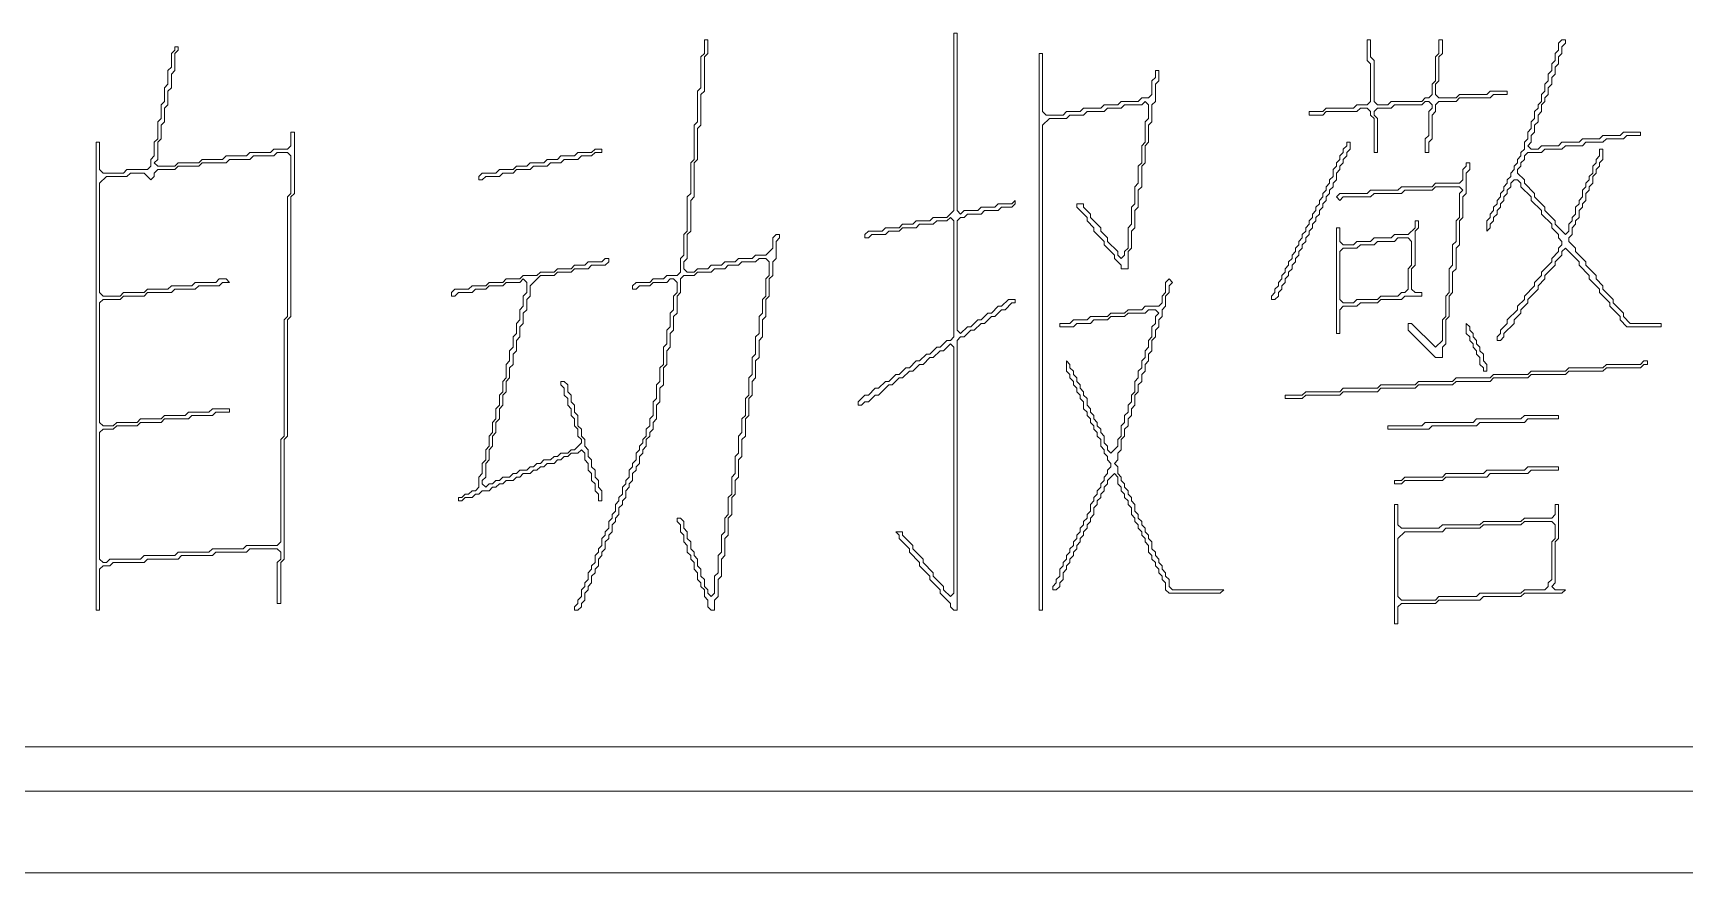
# Model space of a CAD drawing. Header units: millimetres. Extents: x 24 to 865, y 18 to 612.
# Drawn here: x 256.82 to 299.17, y 229.55 to 251.09 of the extents above; entities that cross this region are included whole.
import ezdxf

# ---------------------------------------------------------------- set-up
doc = ezdxf.new("R2010")
doc.units = ezdxf.units.MM
doc.layers.add('TRACE_STRAIGHT', color=5, linetype='Continuous', lineweight=0)
doc.layers.add('TRACE_TEXT_SYMBOL', color=6, linetype='Continuous', lineweight=0)

msp = doc.modelspace()

# ---------------------------------------------------------------- linework, layer by layer
at = {"layer": 'TRACE_STRAIGHT', "color": 5}
msp.add_line((232.382, 229.55), (366.012, 229.55), dxfattribs=at)
at = {"layer": 'TRACE_TEXT_SYMBOL', "color": 6}
for points in [[(260.458, 250.737), (260.458, 250.649), (260.37, 250.562), (260.37, 250.211), (260.283, 250.124), (260.283, 249.773), (260.195, 249.686), (260.195, 249.335), (260.108, 249.248), (260.108, 248.898), (260.02, 248.81), (260.02, 248.372), (259.932, 248.285), (259.932, 247.934), (259.845, 247.847), (259.845, 247.671), (259.757, 247.584), (259.232, 247.584), (259.144, 247.496), (258.619, 247.496), (258.531, 247.584), (258.531, 248.285), (258.444, 248.285), (258.444, 236.286), (258.531, 236.286), (258.531, 237.337), (258.619, 237.425), (258.794, 237.425), (258.881, 237.512), (259.67, 237.512), (259.757, 237.6), (260.545, 237.6), (260.633, 237.688), (261.421, 237.688), (261.509, 237.775), (262.297, 237.775), (262.385, 237.863), (263.085, 237.863), (263.173, 237.775), (263.173, 237.6), (263.085, 237.512), (263.085, 236.461), (263.173, 236.461), (263.173, 237.512), (263.26, 237.6), (263.26, 240.665), (263.348, 240.753), (263.348, 243.73), (263.436, 243.818), (263.436, 246.883), (263.523, 246.971), (263.523, 248.547), (263.436, 248.547), (263.436, 248.197), (263.348, 248.109), (262.998, 248.109), (262.91, 248.022), (262.385, 248.022), (262.297, 247.934), (261.772, 247.934), (261.684, 247.847), (261.159, 247.847), (261.071, 247.759), (260.545, 247.759)], [(260.545, 247.759), (260.458, 247.671), (260.02, 247.671), (259.932, 247.759), (260.02, 247.847), (260.02, 248.285), (260.108, 248.372), (260.108, 248.722), (260.195, 248.81), (260.195, 249.16), (260.283, 249.248), (260.283, 249.598), (260.37, 249.686), (260.37, 250.036), (260.458, 250.124), (260.458, 250.562), (260.545, 250.649), (260.545, 250.737), (260.458, 250.737)], [(274.033, 250.912), (274.033, 250.562), (273.945, 250.474), (273.945, 249.686), (273.857, 249.598), (273.857, 248.81), (273.77, 248.722), (273.77, 247.847), (273.682, 247.759), (273.682, 246.971), (273.595, 246.883), (273.595, 246.007), (273.507, 245.92), (273.507, 245.394), (273.419, 245.307), (273.419, 244.957), (273.332, 244.869), (273.069, 244.869), (272.982, 244.781), (272.719, 244.781), (272.631, 244.694), (272.281, 244.694), (272.193, 244.606), (272.193, 244.519), (272.281, 244.519), (272.369, 244.606), (272.631, 244.606), (272.719, 244.694), (273.069, 244.694), (273.157, 244.781), (273.244, 244.781), (273.332, 244.694), (273.332, 244.431), (273.244, 244.343), (273.244, 243.993), (273.157, 243.906), (273.157, 243.555), (273.069, 243.468), (273.069, 243.117), (272.982, 243.03), (272.982, 242.592), (272.894, 242.504), (272.894, 242.154), (272.806, 242.066), (272.806, 241.716), (272.719, 241.629), (272.719, 241.278), (272.631, 241.191), (272.631, 241.016), (272.544, 240.928), (272.544, 240.753), (272.456, 240.665), (272.456, 240.578), (272.369, 240.49), (272.369, 240.402), (272.281, 240.315), (272.281, 240.14), (272.193, 240.052), (272.193, 239.965), (272.106, 239.877), (272.106, 239.702), (272.018, 239.614), (272.018, 239.527), (271.931, 239.439)], [(274.821, 239.614), (274.908, 239.702), (274.908, 240.14), (274.996, 240.227), (274.996, 240.665), (275.083, 240.753), (275.083, 241.191), (275.171, 241.278), (275.171, 241.716), (275.259, 241.804), (275.259, 242.154), (275.346, 242.242), (275.346, 242.679), (275.434, 242.767), (275.434, 243.205), (275.521, 243.293), (275.521, 243.73), (275.609, 243.818), (275.609, 244.256), (275.697, 244.343), (275.697, 244.781), (275.784, 244.869), (275.784, 245.219), (275.872, 245.307), (275.872, 245.745), (275.959, 245.832), (275.959, 245.92), (275.872, 245.92), (275.784, 245.832), (275.784, 245.57), (275.609, 245.394), (275.346, 245.394), (275.259, 245.307), (274.908, 245.307), (274.821, 245.219), (274.558, 245.219), (274.47, 245.132), (274.208, 245.132), (274.12, 245.044), (273.857, 245.044), (273.77, 244.957), (273.595, 244.957), (273.507, 245.044), (273.507, 245.219), (273.595, 245.307), (273.595, 245.92), (273.682, 246.007), (273.682, 246.796), (273.77, 246.883), (273.77, 247.759), (273.857, 247.847), (273.857, 248.635), (273.945, 248.722), (273.945, 249.511), (274.033, 249.598), (274.033, 250.474), (274.12, 250.562), (274.12, 250.912), (274.033, 250.912)], [(280.426, 251.087), (280.426, 246.533), (280.251, 246.358), (279.9, 246.358), (279.813, 246.27), (279.462, 246.27), (279.375, 246.183), (279.112, 246.183), (279.024, 246.095), (278.674, 246.095), (278.587, 246.007), (278.236, 246.007), (278.149, 245.92), (278.149, 245.832), (278.236, 245.832), (278.324, 245.92), (278.674, 245.92), (278.762, 246.007), (279.024, 246.007), (279.112, 246.095), (279.462, 246.095), (279.55, 246.183), (279.9, 246.183), (279.988, 246.27), (280.251, 246.27), (280.338, 246.358), (280.426, 246.27), (280.426, 243.293), (280.338, 243.205), (280.251, 243.205), (280.075, 243.03), (279.988, 243.03), (279.813, 242.855), (279.725, 242.855), (279.55, 242.679), (279.462, 242.679), (279.287, 242.504), (279.2, 242.504), (279.024, 242.329), (278.937, 242.329), (278.762, 242.154), (278.674, 242.154), (278.499, 241.979), (278.411, 241.979), (278.236, 241.804), (278.149, 241.804), (277.974, 241.629), (277.974, 241.541), (278.061, 241.541), (278.149, 241.629), (278.236, 241.629), (278.411, 241.804), (278.499, 241.804), (278.762, 242.066), (278.849, 242.066), (279.024, 242.242), (279.112, 242.242), (279.287, 242.417), (279.375, 242.417), (279.55, 242.592), (279.638, 242.592), (279.813, 242.767), (279.9, 242.767), (280.075, 242.942)], [(281.652, 246.621), (281.915, 246.621), (282.002, 246.708), (282.002, 246.796), (281.915, 246.708), (281.564, 246.708), (281.477, 246.621), (281.126, 246.621), (281.039, 246.533), (280.688, 246.533), (280.601, 246.445), (280.513, 246.533), (280.513, 251.087), (280.426, 251.087)], [(291.023, 250.912), (291.023, 250.386), (291.11, 250.299), (291.11, 249.335), (291.023, 249.248), (290.76, 249.248), (290.672, 249.16), (289.972, 249.16), (289.884, 249.073), (289.534, 249.073), (289.534, 248.985), (289.884, 248.985), (289.972, 249.073), (290.76, 249.073), (290.848, 249.16), (291.023, 249.16), (291.11, 249.073), (291.11, 248.985), (291.198, 248.898), (291.198, 248.022), (291.285, 248.022), (291.285, 248.898), (291.198, 248.985), (291.198, 249.073), (291.285, 249.16), (291.636, 249.16), (291.723, 249.248), (292.424, 249.248), (292.512, 249.335), (292.599, 249.335), (292.687, 249.248), (292.687, 249.16), (292.599, 249.073), (292.599, 248.46), (292.512, 248.372), (292.512, 248.022), (292.599, 248.022), (292.599, 248.285), (292.687, 248.372), (292.687, 248.985), (292.774, 249.073), (292.774, 249.248), (292.862, 249.335), (293.3, 249.335), (293.387, 249.423), (294.176, 249.423), (294.263, 249.511), (294.613, 249.511), (294.613, 249.598), (294.176, 249.598), (294.088, 249.511), (293.387, 249.511), (293.3, 249.423), (292.862, 249.423), (292.774, 249.511), (292.774, 249.773), (292.862, 249.861), (292.862, 250.474), (292.949, 250.562), (292.949, 250.912), (292.862, 250.912), (292.862, 250.562), (292.774, 250.474), (292.774, 249.861)], [(292.774, 249.861), (292.687, 249.773), (292.687, 249.511), (292.599, 249.423), (292.512, 249.423), (292.424, 249.335), (291.636, 249.335), (291.548, 249.248), (291.285, 249.248), (291.198, 249.335), (291.198, 250.386), (291.11, 250.474), (291.11, 250.912), (291.023, 250.912)], [(296.015, 250.912), (295.927, 250.824), (295.927, 250.649), (295.84, 250.562), (295.84, 250.386), (295.752, 250.299), (295.752, 250.124), (295.664, 250.036), (295.664, 249.861), (295.577, 249.773), (295.577, 249.598), (295.489, 249.511), (295.489, 249.335), (295.402, 249.248), (295.402, 249.16), (295.314, 249.073), (295.314, 248.898), (295.226, 248.81), (295.226, 248.635), (295.139, 248.547), (295.139, 248.372), (295.051, 248.285), (295.051, 248.109), (294.964, 248.022), (294.964, 247.934), (294.876, 247.847), (294.876, 247.759), (294.789, 247.671), (294.789, 247.584), (294.701, 247.496), (294.701, 247.409), (294.613, 247.321), (294.613, 247.234), (294.526, 247.146), (294.526, 247.058), (294.438, 246.971), (294.438, 246.883), (294.351, 246.796), (294.351, 246.708), (294.263, 246.621), (294.263, 246.533), (294.176, 246.445), (294.176, 246.358), (294.088, 246.27), (294.088, 246.007), (294.176, 246.095), (294.176, 246.183), (294.263, 246.27), (294.263, 246.358), (294.351, 246.445), (294.351, 246.533), (294.438, 246.621), (294.438, 246.708), (294.526, 246.796), (294.526, 246.883), (294.613, 246.971), (294.613, 247.058), (294.701, 247.146), (294.701, 247.234), (294.789, 247.321), (294.876, 247.321), (294.964, 247.234), (294.964, 247.146), (295.226, 246.883)], [(294.964, 247.759), (295.051, 247.847), (295.051, 247.934), (295.139, 248.022), (295.489, 248.022), (295.577, 248.109), (296.015, 248.109), (296.102, 248.197), (296.54, 248.197), (296.628, 248.285), (297.066, 248.285), (297.153, 248.372), (297.591, 248.372), (297.679, 248.46), (298.029, 248.46), (298.029, 248.547), (297.591, 248.547), (297.504, 248.46), (297.066, 248.46), (296.978, 248.372), (296.54, 248.372), (296.453, 248.285), (296.015, 248.285), (295.927, 248.197), (295.489, 248.197), (295.402, 248.109), (295.226, 248.109), (295.139, 248.197), (295.226, 248.285), (295.226, 248.46), (295.314, 248.547), (295.314, 248.722), (295.402, 248.81), (295.402, 248.985), (295.489, 249.073), (295.489, 249.248), (295.577, 249.335), (295.577, 249.423), (295.664, 249.511), (295.664, 249.686), (295.752, 249.773), (295.752, 249.948), (295.84, 250.036), (295.84, 250.211), (295.927, 250.299), (295.927, 250.474), (296.015, 250.562), (296.015, 250.737), (296.102, 250.824), (296.102, 250.912), (296.015, 250.912)], [(282.615, 250.562), (282.615, 236.286), (282.703, 236.286), (282.703, 248.722), (282.878, 248.898), (283.316, 248.898), (283.403, 248.985), (283.754, 248.985), (283.841, 249.073), (284.279, 249.073), (284.367, 249.16), (284.717, 249.16), (284.805, 249.248), (285.243, 249.248), (285.33, 249.335), (285.418, 249.248), (285.418, 248.898), (285.33, 248.81), (285.33, 248.285), (285.243, 248.197), (285.243, 247.759), (285.155, 247.671), (285.155, 247.234), (285.067, 247.146), (285.067, 246.708), (284.98, 246.621), (284.98, 246.183), (284.892, 246.095), (284.892, 245.57), (284.805, 245.482), (284.805, 245.394), (284.717, 245.307), (284.629, 245.394), (284.629, 245.482), (284.367, 245.745), (284.367, 245.832), (284.192, 246.007), (284.192, 246.095), (283.929, 246.358), (283.929, 246.445), (283.754, 246.621), (283.754, 246.708), (283.579, 246.708), (283.579, 246.621), (283.841, 246.358), (283.841, 246.27), (284.016, 246.095), (284.016, 246.007), (284.279, 245.745), (284.279, 245.657), (284.542, 245.394), (284.542, 245.307), (284.717, 245.132), (284.717, 245.044), (284.892, 245.044), (284.892, 245.482), (284.98, 245.57), (284.98, 246.007), (285.067, 246.095), (285.067, 246.533), (285.155, 246.621), (285.155, 247.058), (285.243, 247.146), (285.243, 247.671)], [(285.243, 247.671), (285.33, 247.759), (285.33, 248.197), (285.418, 248.285), (285.418, 248.722), (285.505, 248.81), (285.505, 249.248), (285.593, 249.335), (285.593, 249.773), (285.68, 249.861), (285.68, 250.124), (285.593, 250.124), (285.593, 249.948), (285.505, 249.861), (285.505, 249.511), (285.418, 249.423), (285.243, 249.423), (285.155, 249.335), (284.717, 249.335), (284.629, 249.248), (284.279, 249.248), (284.192, 249.16), (283.754, 249.16), (283.666, 249.073), (283.316, 249.073), (283.228, 248.985), (282.79, 248.985), (282.703, 249.073), (282.703, 250.562), (282.615, 250.562)], [(290.497, 248.285), (290.497, 248.197), (290.41, 248.109), (290.41, 248.022), (290.322, 247.934), (290.322, 247.847), (290.235, 247.759), (290.235, 247.671), (290.147, 247.584), (290.147, 247.409), (290.059, 247.321), (290.059, 247.234), (289.972, 247.146), (289.972, 247.058), (289.884, 246.971), (289.884, 246.883), (289.797, 246.796), (289.797, 246.708), (289.709, 246.621), (289.709, 246.533), (289.621, 246.445), (289.621, 246.358), (289.534, 246.27), (289.534, 246.183), (289.446, 246.095), (289.446, 246.007), (289.359, 245.92), (289.359, 245.832), (289.271, 245.745), (289.271, 245.657), (289.184, 245.57), (289.184, 245.482), (289.096, 245.394), (289.096, 245.307), (289.008, 245.219), (289.008, 245.132), (288.921, 245.044), (288.921, 244.957), (288.833, 244.869), (288.833, 244.781), (288.746, 244.694), (288.746, 244.606), (288.658, 244.519), (288.658, 244.431), (288.571, 244.343), (288.571, 244.256), (288.658, 244.256), (288.746, 244.343), (288.746, 244.431), (288.833, 244.519), (288.833, 244.606), (288.921, 244.694), (288.921, 244.781), (289.008, 244.869), (289.008, 244.957), (289.096, 245.044), (289.096, 245.132), (289.184, 245.219), (289.184, 245.307), (289.271, 245.394), (289.271, 245.482), (289.359, 245.57), (289.359, 245.657), (289.446, 245.745)], [(289.446, 245.745), (289.446, 245.832), (289.534, 245.92), (289.534, 246.007), (289.621, 246.095), (289.621, 246.183), (289.709, 246.27), (289.709, 246.358), (289.797, 246.445), (289.797, 246.533), (289.884, 246.621), (289.884, 246.708), (289.972, 246.796), (289.972, 246.883), (290.059, 246.971), (290.059, 247.058), (290.147, 247.146), (290.147, 247.234), (290.235, 247.321), (290.235, 247.496), (290.322, 247.584), (290.322, 247.671), (290.41, 247.759), (290.41, 247.847), (290.497, 247.934), (290.497, 248.022), (290.585, 248.109), (290.585, 248.285), (290.497, 248.285)], [(262.998, 247.934), (263.085, 248.022), (263.348, 248.022), (263.436, 247.934), (263.436, 246.971), (263.348, 246.883), (263.348, 243.818), (263.26, 243.73), (263.26, 240.753), (263.173, 240.665), (263.173, 238.038), (263.085, 237.95), (262.297, 237.95), (262.209, 237.863), (261.421, 237.863), (261.334, 237.775), (260.545, 237.775), (260.458, 237.688), (259.67, 237.688), (259.582, 237.6), (258.794, 237.6), (258.706, 237.512), (258.619, 237.512), (258.531, 237.6), (258.531, 240.84), (258.619, 240.928), (258.881, 240.928), (258.969, 241.016), (259.495, 241.016), (259.582, 241.103), (260.108, 241.103), (260.195, 241.191), (260.808, 241.191), (260.896, 241.278), (261.421, 241.278), (261.509, 241.366), (261.859, 241.366), (261.859, 241.453), (261.421, 241.453), (261.334, 241.366), (260.808, 241.366), (260.721, 241.278), (260.195, 241.278), (260.108, 241.191), (259.582, 241.191), (259.495, 241.103), (258.969, 241.103), (258.881, 241.016), (258.619, 241.016), (258.531, 241.103), (258.531, 244.168), (258.619, 244.256), (259.057, 244.256), (259.144, 244.343), (259.67, 244.343), (259.757, 244.431), (260.37, 244.431), (260.458, 244.519), (260.983, 244.519), (261.071, 244.606), (261.596, 244.606), (261.684, 244.694), (261.859, 244.694), (261.772, 244.781)], [(261.772, 244.781), (261.596, 244.781), (261.509, 244.694), (260.983, 244.694), (260.896, 244.606), (260.37, 244.606), (260.283, 244.519), (259.757, 244.519), (259.67, 244.431), (259.144, 244.431), (259.057, 244.343), (258.619, 244.343), (258.531, 244.431), (258.531, 247.234), (258.706, 247.409), (259.232, 247.409), (259.319, 247.496), (259.67, 247.496), (259.845, 247.321), (259.932, 247.409), (259.932, 247.496), (260.02, 247.584), (260.458, 247.584), (260.545, 247.671), (261.071, 247.671), (261.159, 247.759), (261.772, 247.759), (261.859, 247.847), (262.385, 247.847), (262.472, 247.934), (262.998, 247.934)], [(297.328, 244.256), (297.066, 244.519), (297.066, 244.606), (296.89, 244.781), (296.89, 244.869), (296.628, 245.132), (296.628, 245.219), (296.365, 245.482), (296.365, 245.57), (296.19, 245.745), (296.19, 245.832), (296.277, 245.92), (296.277, 246.095), (296.365, 246.183), (296.365, 246.27), (296.453, 246.358), (296.453, 246.533), (296.54, 246.621), (296.54, 246.708), (296.628, 246.796), (296.628, 246.971), (296.715, 247.058), (296.715, 247.146), (296.803, 247.234), (296.803, 247.409), (296.89, 247.496), (296.89, 247.584), (296.978, 247.671), (296.978, 247.759), (297.066, 247.847), (297.066, 248.109), (296.978, 248.109), (296.978, 247.934), (296.89, 247.847), (296.89, 247.759), (296.803, 247.671), (296.803, 247.496), (296.715, 247.409), (296.715, 247.321), (296.628, 247.234), (296.628, 247.146), (296.54, 247.058), (296.54, 246.883), (296.453, 246.796), (296.453, 246.708), (296.365, 246.621), (296.365, 246.445), (296.277, 246.358), (296.277, 246.27), (296.19, 246.183), (296.19, 246.007), (296.102, 245.92), (295.84, 246.183), (295.84, 246.27), (295.577, 246.533), (295.577, 246.621), (295.314, 246.883), (295.314, 246.971), (295.051, 247.234), (295.051, 247.321), (294.876, 247.496), (294.876, 247.584), (294.964, 247.671), (294.964, 247.759)], [(295.226, 246.883), (295.226, 246.796), (295.489, 246.533), (295.489, 246.445), (295.752, 246.183), (295.752, 246.095), (295.927, 245.92), (295.927, 245.832), (296.015, 245.745), (296.015, 245.657), (295.927, 245.57), (295.927, 245.482), (295.752, 245.307), (295.752, 245.219), (295.489, 244.957), (295.489, 244.869), (295.314, 244.694), (295.314, 244.606), (295.051, 244.343), (295.051, 244.256), (294.876, 244.081), (294.876, 243.993), (294.613, 243.73), (294.613, 243.643), (294.438, 243.468), (294.438, 243.38), (294.351, 243.293), (294.351, 243.205), (294.438, 243.205), (294.526, 243.293), (294.526, 243.38), (294.789, 243.643), (294.789, 243.73), (294.964, 243.906), (294.964, 243.993), (295.139, 244.168), (295.139, 244.256), (295.402, 244.519), (295.402, 244.606), (295.577, 244.781), (295.577, 244.869), (295.84, 245.132), (295.84, 245.219), (296.015, 245.394), (296.015, 245.482), (296.102, 245.57), (296.453, 245.219), (296.453, 245.132), (296.715, 244.869), (296.715, 244.781), (296.978, 244.519), (296.978, 244.431), (297.241, 244.168), (297.241, 244.081), (297.504, 243.818), (297.504, 243.73), (297.679, 243.555), (298.554, 243.555), (298.554, 243.643), (297.766, 243.643), (297.591, 243.818), (297.591, 243.906), (297.328, 244.168), (297.328, 244.256)], [(280.075, 242.942), (280.163, 242.942), (280.338, 243.117), (280.426, 243.03), (280.426, 236.724), (280.338, 236.637), (280.163, 236.812), (280.163, 236.899), (279.9, 237.162), (279.9, 237.25), (279.638, 237.512), (279.638, 237.6), (279.375, 237.863), (279.375, 237.95), (279.112, 238.213), (279.112, 238.301), (278.937, 238.301), (279.024, 238.213), (279.024, 238.125), (279.287, 237.863), (279.287, 237.775), (279.55, 237.512), (279.55, 237.425), (279.813, 237.162), (279.813, 237.074), (280.075, 236.812), (280.075, 236.724), (280.338, 236.461), (280.338, 236.374), (280.426, 236.286), (280.513, 236.286), (280.513, 243.205), (280.601, 243.293), (280.688, 243.293), (280.864, 243.468), (280.951, 243.468), (281.126, 243.643), (281.214, 243.643), (281.389, 243.818), (281.477, 243.818), (281.652, 243.993), (281.739, 243.993), (281.915, 244.168), (282.002, 244.168), (282.002, 244.256), (281.827, 244.256), (281.652, 244.081), (281.564, 244.081), (281.389, 243.906), (281.302, 243.906), (281.126, 243.73), (281.039, 243.73), (280.864, 243.555), (280.776, 243.555), (280.601, 243.38), (280.513, 243.468), (280.513, 246.27), (280.601, 246.358), (280.688, 246.358), (280.776, 246.445), (281.126, 246.445), (281.214, 246.533), (281.564, 246.533), (281.652, 246.621)], [(271.493, 245.307), (271.405, 245.219), (271.055, 245.219), (270.967, 245.132), (270.705, 245.132), (270.617, 245.044), (270.267, 245.044), (270.179, 244.957), (269.829, 244.957), (269.741, 244.869), (269.391, 244.869), (269.303, 244.781), (268.953, 244.781), (268.865, 244.694), (268.515, 244.694), (268.428, 244.606), (268.077, 244.606), (267.99, 244.519), (267.639, 244.519), (267.552, 244.431), (267.552, 244.343), (267.639, 244.343), (267.727, 244.431), (268.077, 244.431), (268.165, 244.519), (268.428, 244.519), (268.515, 244.606), (268.865, 244.606), (268.953, 244.694), (269.303, 244.694), (269.391, 244.781), (269.478, 244.694), (269.478, 244.431), (269.391, 244.343), (269.391, 244.081), (269.303, 243.993), (269.303, 243.73), (269.216, 243.643), (269.216, 243.38), (269.128, 243.293), (269.128, 243.03), (269.041, 242.942), (269.041, 242.679), (268.953, 242.592), (268.953, 242.242), (268.865, 242.154), (268.865, 241.891), (268.778, 241.804), (268.778, 241.541), (268.69, 241.453), (268.69, 241.191), (268.603, 241.103), (268.603, 240.84), (268.515, 240.753), (268.515, 240.49), (268.428, 240.402), (268.428, 240.14), (268.34, 240.052), (268.34, 239.789), (268.252, 239.702), (268.252, 239.439), (268.165, 239.352), (268.077, 239.352), (267.99, 239.264)], [(269.216, 243.205), (269.303, 243.293), (269.303, 243.555), (269.391, 243.643), (269.391, 243.906), (269.478, 243.993), (269.478, 244.256), (269.566, 244.343), (269.566, 244.606), (269.829, 244.869), (270.179, 244.869), (270.267, 244.957), (270.617, 244.957), (270.705, 245.044), (271.055, 245.044), (271.142, 245.132), (271.493, 245.132), (271.58, 245.219), (271.58, 245.307), (271.493, 245.307)], [(272.281, 239.877), (272.281, 239.965), (272.369, 240.052), (272.369, 240.227), (272.456, 240.315), (272.456, 240.402), (272.544, 240.49), (272.544, 240.665), (272.631, 240.753), (272.631, 240.84), (272.719, 240.928), (272.719, 241.103), (272.806, 241.191), (272.806, 241.541), (272.894, 241.629), (272.894, 241.979), (272.982, 242.066), (272.982, 242.504), (273.069, 242.592), (273.069, 242.942), (273.157, 243.03), (273.157, 243.38), (273.244, 243.468), (273.244, 243.818), (273.332, 243.906), (273.332, 244.343), (273.419, 244.431), (273.419, 244.781), (273.507, 244.869), (273.77, 244.869), (273.857, 244.957), (274.208, 244.957), (274.295, 245.044), (274.558, 245.044), (274.646, 245.132), (274.908, 245.132), (274.996, 245.219), (275.346, 245.219), (275.434, 245.307), (275.609, 245.307), (275.697, 245.219), (275.697, 244.869), (275.609, 244.781), (275.609, 244.343), (275.521, 244.256), (275.521, 243.906), (275.434, 243.818), (275.434, 243.38), (275.346, 243.293), (275.346, 242.855), (275.259, 242.767), (275.259, 242.329), (275.171, 242.242), (275.171, 241.804), (275.083, 241.716), (275.083, 241.278), (274.996, 241.191), (274.996, 240.84), (274.908, 240.753), (274.908, 240.315), (274.821, 240.227), (274.821, 239.789), (274.733, 239.702), (274.733, 239.264)], [(285.943, 244.781), (285.856, 244.694), (285.856, 244.431), (285.768, 244.343), (285.768, 244.168), (285.68, 244.081), (285.33, 244.081), (285.243, 243.993), (284.892, 243.993), (284.805, 243.906), (284.454, 243.906), (284.367, 243.818), (283.929, 243.818), (283.841, 243.73), (283.491, 243.73), (283.403, 243.643), (283.141, 243.643), (283.141, 243.555), (283.491, 243.555), (283.579, 243.643), (283.929, 243.643), (284.016, 243.73), (284.367, 243.73), (284.454, 243.818), (284.805, 243.818), (284.892, 243.906), (285.33, 243.906), (285.418, 243.993), (285.593, 243.993), (285.68, 243.906), (285.593, 243.818), (285.593, 243.643), (285.505, 243.555), (285.505, 243.293), (285.418, 243.205), (285.418, 243.03), (285.33, 242.942), (285.33, 242.767), (285.243, 242.679), (285.243, 242.504), (285.155, 242.417), (285.155, 242.242), (285.067, 242.154), (285.067, 241.891), (284.98, 241.804), (284.98, 241.629), (284.892, 241.541), (284.892, 241.366), (284.805, 241.278), (284.805, 241.103), (284.717, 241.016), (284.717, 240.753), (284.629, 240.665), (284.629, 240.49), (284.454, 240.315), (284.367, 240.402), (284.367, 240.49), (284.279, 240.578), (284.279, 240.753), (284.192, 240.84), (284.192, 240.928), (284.104, 241.016), (284.104, 241.103), (284.016, 241.191)], [(285.155, 241.891), (285.155, 242.066), (285.243, 242.154), (285.243, 242.329), (285.33, 242.417), (285.33, 242.592), (285.418, 242.679), (285.418, 242.855), (285.505, 242.942), (285.505, 243.205), (285.593, 243.293), (285.593, 243.468), (285.68, 243.555), (285.68, 243.73), (285.768, 243.818), (285.768, 243.993), (285.856, 244.081), (285.856, 244.343), (285.943, 244.431), (285.943, 244.606), (286.031, 244.694), (285.943, 244.781)], [(270.617, 241.629), (270.617, 241.804), (270.529, 241.891), (270.529, 242.066), (270.442, 242.154), (270.354, 242.154), (270.354, 242.066), (270.442, 241.979), (270.442, 241.804), (270.529, 241.716), (270.529, 241.541), (270.617, 241.453), (270.617, 241.278), (270.705, 241.191), (270.705, 241.016), (270.792, 240.928), (270.792, 240.753), (270.88, 240.665), (270.88, 240.578), (270.705, 240.402), (270.617, 240.402), (270.529, 240.315), (270.354, 240.315), (270.267, 240.227), (270.179, 240.227), (270.091, 240.14), (269.916, 240.14), (269.829, 240.052), (269.741, 240.052), (269.654, 239.965), (269.566, 239.965), (269.478, 239.877), (269.303, 239.877), (269.216, 239.789), (269.128, 239.789), (269.041, 239.702), (268.865, 239.702), (268.778, 239.614), (268.69, 239.614), (268.603, 239.527), (268.515, 239.527), (268.428, 239.439), (268.34, 239.527), (268.34, 239.614), (268.428, 239.702), (268.428, 240.052), (268.515, 240.14), (268.515, 240.402), (268.603, 240.49), (268.603, 240.753), (268.69, 240.84), (268.69, 241.103), (268.778, 241.191), (268.778, 241.453), (268.865, 241.541), (268.865, 241.804), (268.953, 241.891), (268.953, 242.154), (269.041, 242.242), (269.041, 242.504), (269.128, 242.592), (269.128, 242.855), (269.216, 242.942), (269.216, 243.205)], [(284.016, 241.191), (284.016, 241.278), (283.929, 241.366), (283.929, 241.453), (283.841, 241.541), (283.841, 241.716), (283.754, 241.804), (283.754, 241.891), (283.666, 241.979), (283.666, 242.066), (283.579, 242.154), (283.579, 242.242), (283.491, 242.329), (283.491, 242.417), (283.403, 242.504), (283.403, 242.592), (283.316, 242.679), (283.316, 242.417), (283.403, 242.329), (283.403, 242.242), (283.491, 242.154), (283.491, 242.066), (283.579, 241.979), (283.579, 241.891), (283.666, 241.804), (283.666, 241.716), (283.754, 241.629), (283.754, 241.453), (283.841, 241.366), (283.841, 241.278), (283.929, 241.191), (283.929, 241.103), (284.016, 241.016), (284.016, 240.928), (284.104, 240.84), (284.104, 240.753), (284.192, 240.665), (284.192, 240.49), (284.279, 240.402), (284.279, 240.315), (284.367, 240.227), (284.367, 240.14), (284.454, 240.052), (284.454, 239.965), (284.367, 239.877), (284.367, 239.789), (284.279, 239.702), (284.279, 239.614), (284.192, 239.527), (284.192, 239.439), (284.104, 239.352), (284.104, 239.264), (284.016, 239.176), (284.016, 239.089), (283.929, 239.001), (283.929, 238.826), (283.841, 238.738), (283.841, 238.651), (283.754, 238.563), (283.754, 238.476), (283.666, 238.388), (283.666, 238.301), (283.579, 238.213), (283.579, 238.125)], [(285.33, 238.125), (285.33, 238.038), (285.418, 237.95), (285.418, 237.775), (285.505, 237.688), (285.505, 237.6), (285.593, 237.512), (285.593, 237.425), (285.68, 237.337), (285.68, 237.25), (285.768, 237.162), (285.768, 237.074), (285.856, 236.987), (285.856, 236.812), (285.943, 236.724), (287.257, 236.724), (287.344, 236.812), (286.031, 236.812), (285.943, 236.899), (285.943, 237.074), (285.856, 237.162), (285.856, 237.25), (285.768, 237.337), (285.768, 237.425), (285.68, 237.512), (285.68, 237.6), (285.593, 237.688), (285.593, 237.775), (285.505, 237.863), (285.505, 238.038), (285.418, 238.125), (285.418, 238.213), (285.33, 238.301), (285.33, 238.388), (285.243, 238.476), (285.243, 238.563), (285.155, 238.651), (285.155, 238.738), (285.067, 238.826), (285.067, 239.001), (284.98, 239.089), (284.98, 239.176), (284.892, 239.264), (284.892, 239.352), (284.805, 239.439), (284.805, 239.527), (284.717, 239.614), (284.717, 239.702), (284.629, 239.789), (284.629, 239.965), (284.542, 240.052), (284.629, 240.14), (284.629, 240.315), (284.717, 240.402), (284.717, 240.665), (284.805, 240.753), (284.805, 240.928), (284.892, 241.016), (284.892, 241.191), (284.98, 241.278), (284.98, 241.453), (285.067, 241.541), (285.067, 241.804), (285.155, 241.891)], [(267.99, 239.264), (267.902, 239.264), (267.814, 239.176), (267.727, 239.176), (267.727, 239.089), (267.814, 239.089), (267.902, 239.176), (268.077, 239.176), (268.165, 239.264), (268.252, 239.264), (268.34, 239.352), (268.515, 239.352), (268.603, 239.439), (268.69, 239.439), (268.778, 239.527), (268.865, 239.527), (268.953, 239.614), (269.128, 239.614), (269.216, 239.702), (269.303, 239.702), (269.391, 239.789), (269.566, 239.789), (269.654, 239.877), (269.741, 239.877), (269.829, 239.965), (269.916, 239.965), (270.004, 240.052), (270.179, 240.052), (270.267, 240.14), (270.354, 240.14), (270.442, 240.227), (270.529, 240.227), (270.617, 240.315), (270.792, 240.315), (270.88, 240.402), (270.967, 240.315), (270.967, 240.14), (271.055, 240.052), (271.055, 239.877), (271.142, 239.789), (271.142, 239.614), (271.23, 239.527), (271.23, 239.352), (271.318, 239.264), (271.318, 239.089), (271.405, 239.089), (271.405, 239.352), (271.318, 239.439), (271.318, 239.614), (271.23, 239.702), (271.23, 239.877), (271.142, 239.965), (271.142, 240.14), (271.055, 240.227), (271.055, 240.402), (270.967, 240.49), (270.967, 240.665), (270.88, 240.753), (270.88, 240.928), (270.792, 241.016), (270.792, 241.278), (270.705, 241.366), (270.705, 241.541), (270.617, 241.629)], [(271.931, 239.439), (271.931, 239.264), (271.843, 239.176), (271.843, 239.089), (271.755, 239.001), (271.755, 238.826), (271.668, 238.738), (271.668, 238.651), (271.58, 238.563), (271.58, 238.388), (271.493, 238.301), (271.493, 238.213), (271.405, 238.125), (271.405, 237.95), (271.318, 237.863), (271.318, 237.775), (271.23, 237.688), (271.23, 237.512), (271.142, 237.425), (271.142, 237.337), (271.055, 237.25), (271.055, 237.074), (270.967, 236.987), (270.967, 236.899), (270.88, 236.812), (270.88, 236.637), (270.792, 236.549), (270.792, 236.461), (270.705, 236.374), (270.705, 236.286), (270.792, 236.286), (270.88, 236.374), (270.88, 236.461), (270.967, 236.549), (270.967, 236.724), (271.055, 236.812), (271.055, 236.899), (271.142, 236.987), (271.142, 237.162), (271.23, 237.25), (271.23, 237.337), (271.318, 237.425), (271.318, 237.6), (271.405, 237.688), (271.405, 237.775), (271.493, 237.863), (271.493, 238.038), (271.58, 238.125), (271.58, 238.213), (271.668, 238.301), (271.668, 238.476), (271.755, 238.563), (271.755, 238.651), (271.843, 238.738), (271.843, 238.914), (271.931, 239.001), (271.931, 239.089), (272.018, 239.176), (272.018, 239.352), (272.106, 239.439), (272.106, 239.527), (272.193, 239.614), (272.193, 239.789), (272.281, 239.877)], [(283.579, 238.125), (283.491, 238.038), (283.491, 237.95), (283.403, 237.863), (283.403, 237.775), (283.316, 237.688), (283.316, 237.6), (283.228, 237.512), (283.228, 237.425), (283.141, 237.337), (283.141, 237.162), (283.053, 237.074), (283.053, 236.987), (282.966, 236.899), (282.966, 236.812), (283.053, 236.812), (283.141, 236.899), (283.141, 236.987), (283.228, 237.074), (283.228, 237.25), (283.316, 237.337), (283.316, 237.425), (283.403, 237.512), (283.403, 237.6), (283.491, 237.688), (283.491, 237.775), (283.579, 237.863), (283.579, 237.95), (283.666, 238.038), (283.666, 238.125), (283.754, 238.213), (283.754, 238.301), (283.841, 238.388), (283.841, 238.476), (283.929, 238.563), (283.929, 238.651), (284.016, 238.738), (284.016, 238.914), (284.104, 239.001), (284.104, 239.089), (284.192, 239.176), (284.192, 239.264), (284.279, 239.352), (284.279, 239.439), (284.367, 239.527), (284.367, 239.614), (284.542, 239.789), (284.629, 239.702), (284.629, 239.527), (284.717, 239.439), (284.717, 239.352), (284.805, 239.264), (284.805, 239.176), (284.892, 239.089), (284.892, 239.001), (284.98, 238.914), (284.98, 238.738), (285.067, 238.651), (285.067, 238.563), (285.155, 238.476), (285.155, 238.388), (285.243, 238.301), (285.243, 238.213), (285.33, 238.125)], [(274.733, 239.264), (274.646, 239.176), (274.646, 238.738), (274.558, 238.651), (274.558, 238.301), (274.47, 238.213), (274.47, 237.775), (274.383, 237.688), (274.383, 237.25), (274.295, 237.162), (274.295, 236.724), (274.208, 236.637), (274.12, 236.724), (274.12, 236.812), (274.033, 236.899), (274.033, 237.074), (273.945, 237.162), (273.945, 237.337), (273.857, 237.425), (273.857, 237.6), (273.77, 237.688), (273.77, 237.775), (273.682, 237.863), (273.682, 238.038), (273.595, 238.125), (273.595, 238.301), (273.507, 238.388), (273.507, 238.563), (273.419, 238.651), (273.332, 238.651), (273.332, 238.563), (273.419, 238.476), (273.419, 238.301), (273.507, 238.213), (273.507, 238.038), (273.595, 237.95), (273.595, 237.775), (273.682, 237.688), (273.682, 237.6), (273.77, 237.512), (273.77, 237.337), (273.857, 237.25), (273.857, 237.074), (273.945, 236.987), (273.945, 236.899), (274.033, 236.812), (274.033, 236.637), (274.12, 236.549), (274.12, 236.374), (274.208, 236.286), (274.295, 236.286), (274.295, 236.549), (274.383, 236.637), (274.383, 237.074), (274.47, 237.162), (274.47, 237.6), (274.558, 237.688), (274.558, 238.125), (274.646, 238.213), (274.646, 238.651), (274.733, 238.738), (274.733, 239.176), (274.821, 239.264), (274.821, 239.614)]]:
    msp.add_lwpolyline(points, dxfattribs=at)
for points in [[(271.23, 248.109), (271.142, 248.022), (270.792, 248.022), (270.705, 247.934), (270.354, 247.934), (270.267, 247.847), (270.004, 247.847), (269.916, 247.759), (269.566, 247.759), (269.478, 247.671), (269.216, 247.671), (269.128, 247.584), (268.778, 247.584), (268.69, 247.496), (268.34, 247.496), (268.252, 247.409), (268.252, 247.321), (268.34, 247.321), (268.428, 247.409), (268.778, 247.409), (268.865, 247.496), (269.128, 247.496), (269.216, 247.584), (269.566, 247.584), (269.654, 247.671), (270.004, 247.671), (270.091, 247.759), (270.354, 247.759), (270.442, 247.847), (270.792, 247.847), (270.88, 247.934), (271.142, 247.934), (271.23, 248.022), (271.405, 248.022), (271.405, 248.109)], [(293.562, 247.759), (293.562, 247.671), (293.475, 247.584), (293.475, 247.321), (293.387, 247.234), (292.774, 247.234), (292.687, 247.146), (291.898, 247.146), (291.811, 247.058), (291.11, 247.058), (291.023, 246.971), (290.322, 246.971), (290.235, 246.883), (290.322, 246.796), (290.41, 246.883), (291.11, 246.883), (291.198, 246.971), (291.898, 246.971), (291.986, 247.058), (292.687, 247.058), (292.774, 247.146), (293.387, 247.146), (293.475, 247.058), (293.387, 246.971), (293.387, 246.358), (293.3, 246.27), (293.3, 245.745), (293.212, 245.657), (293.212, 245.132), (293.125, 245.044), (293.125, 244.431), (293.037, 244.343), (293.037, 243.818), (292.949, 243.73), (292.949, 243.205), (292.774, 243.03), (292.161, 243.643), (292.074, 243.643), (292.074, 243.468), (292.774, 242.767), (292.949, 242.767), (292.949, 243.03), (293.037, 243.117), (293.037, 243.73), (293.125, 243.818), (293.125, 244.343), (293.212, 244.431), (293.212, 244.957), (293.3, 245.044), (293.3, 245.57), (293.387, 245.657), (293.387, 246.27), (293.475, 246.358), (293.475, 246.883), (293.562, 246.971), (293.562, 247.496), (293.65, 247.584), (293.65, 247.759)], [(292.249, 246.27), (292.249, 246.095), (292.074, 245.92), (291.723, 245.92), (291.636, 245.832), (291.198, 245.832), (291.11, 245.745), (290.76, 245.745), (290.672, 245.657), (290.41, 245.657), (290.322, 245.745), (290.322, 246.095), (290.235, 246.095), (290.235, 243.38), (290.322, 243.38), (290.322, 243.993), (290.41, 244.081), (290.76, 244.081), (290.848, 244.168), (291.285, 244.168), (291.373, 244.256), (291.898, 244.256), (291.986, 244.343), (292.424, 244.343), (292.424, 244.431), (292.249, 244.431), (292.161, 244.519), (292.161, 245.044), (292.249, 245.132), (292.249, 246.007), (292.336, 246.095), (292.336, 246.27)], [(291.723, 245.745), (291.811, 245.832), (292.074, 245.832), (292.161, 245.745), (292.161, 245.132), (292.074, 245.044), (292.074, 244.519), (291.986, 244.431), (291.898, 244.431), (291.811, 244.343), (291.373, 244.343), (291.285, 244.256), (290.76, 244.256), (290.672, 244.168), (290.41, 244.168), (290.322, 244.256), (290.322, 245.482), (290.41, 245.57), (290.76, 245.57), (290.848, 245.657), (291.198, 245.657), (291.285, 245.745)], [(293.562, 243.643), (293.562, 243.38), (293.65, 243.293), (293.65, 243.205), (293.738, 243.117), (293.738, 243.03), (293.825, 242.942), (293.825, 242.855), (293.913, 242.767), (293.913, 242.592), (294, 242.504), (294, 242.417), (294.088, 242.417), (294.088, 242.592), (294, 242.679), (294, 242.855), (293.913, 242.942), (293.913, 243.03), (293.825, 243.117), (293.825, 243.205), (293.738, 243.293), (293.738, 243.38), (293.65, 243.468), (293.65, 243.555)], [(298.117, 242.679), (298.029, 242.592), (297.153, 242.592), (297.066, 242.504), (296.19, 242.504), (296.102, 242.417), (295.226, 242.417), (295.139, 242.329), (294.263, 242.329), (294.176, 242.242), (293.3, 242.242), (293.212, 242.154), (292.336, 242.154), (292.249, 242.066), (291.373, 242.066), (291.285, 241.979), (290.41, 241.979), (290.322, 241.891), (289.446, 241.891), (289.359, 241.804), (288.921, 241.804), (288.921, 241.716), (289.359, 241.716), (289.446, 241.804), (290.322, 241.804), (290.41, 241.891), (291.285, 241.891), (291.373, 241.979), (292.249, 241.979), (292.336, 242.066), (293.212, 242.066), (293.3, 242.154), (294.176, 242.154), (294.263, 242.242), (295.139, 242.242), (295.226, 242.329), (296.102, 242.329), (296.19, 242.417), (297.066, 242.417), (297.153, 242.504), (298.029, 242.504), (298.117, 242.592), (298.204, 242.592), (298.204, 242.679)], [(295.051, 241.278), (294.964, 241.191), (293.825, 241.191), (293.738, 241.103), (292.512, 241.103), (292.424, 241.016), (291.548, 241.016), (291.548, 240.928), (292.599, 240.928), (292.687, 241.016), (293.825, 241.016), (293.913, 241.103), (295.051, 241.103), (295.139, 241.191), (295.927, 241.191), (295.927, 241.278)], [(295.139, 239.965), (295.051, 239.877), (294.088, 239.877), (294, 239.789), (293.037, 239.789), (292.949, 239.702), (291.986, 239.702), (291.898, 239.614), (291.723, 239.614), (291.723, 239.527), (291.898, 239.527), (291.986, 239.614), (292.949, 239.614), (293.037, 239.702), (294.088, 239.702), (294.176, 239.789), (295.139, 239.789), (295.226, 239.877), (295.927, 239.877), (295.927, 239.965)], [(291.723, 239.001), (291.723, 235.936), (291.811, 235.936), (291.811, 236.374), (291.898, 236.461), (292.774, 236.461), (292.862, 236.549), (293.913, 236.549), (294, 236.637), (294.964, 236.637), (295.051, 236.724), (296.015, 236.724), (296.102, 236.812), (295.84, 236.812), (295.752, 236.899), (295.84, 236.987), (295.84, 238.038), (295.927, 238.125), (295.927, 239.001), (295.84, 239.001), (295.84, 238.738), (295.752, 238.651), (295.051, 238.651), (294.964, 238.563), (294, 238.563), (293.913, 238.476), (292.949, 238.476), (292.862, 238.388), (291.898, 238.388), (291.811, 238.476), (291.811, 239.001)], [(294.964, 238.476), (295.051, 238.563), (295.752, 238.563), (295.84, 238.476), (295.84, 238.125), (295.752, 238.038), (295.752, 237.074), (295.664, 236.987), (295.664, 236.899), (295.577, 236.812), (295.051, 236.812), (294.964, 236.724), (293.913, 236.724), (293.825, 236.637), (292.862, 236.637), (292.774, 236.549), (291.898, 236.549), (291.811, 236.637), (291.811, 238.125), (291.986, 238.301), (292.949, 238.301), (293.037, 238.388), (293.913, 238.388), (294, 238.476)], [(232.433, 232.783), (232.433, 231.645), (366.077, 231.645), (366.077, 232.783)]]:
    msp.add_lwpolyline(points, close=True, dxfattribs=at)

doc.saveas('drawing.dxf')
